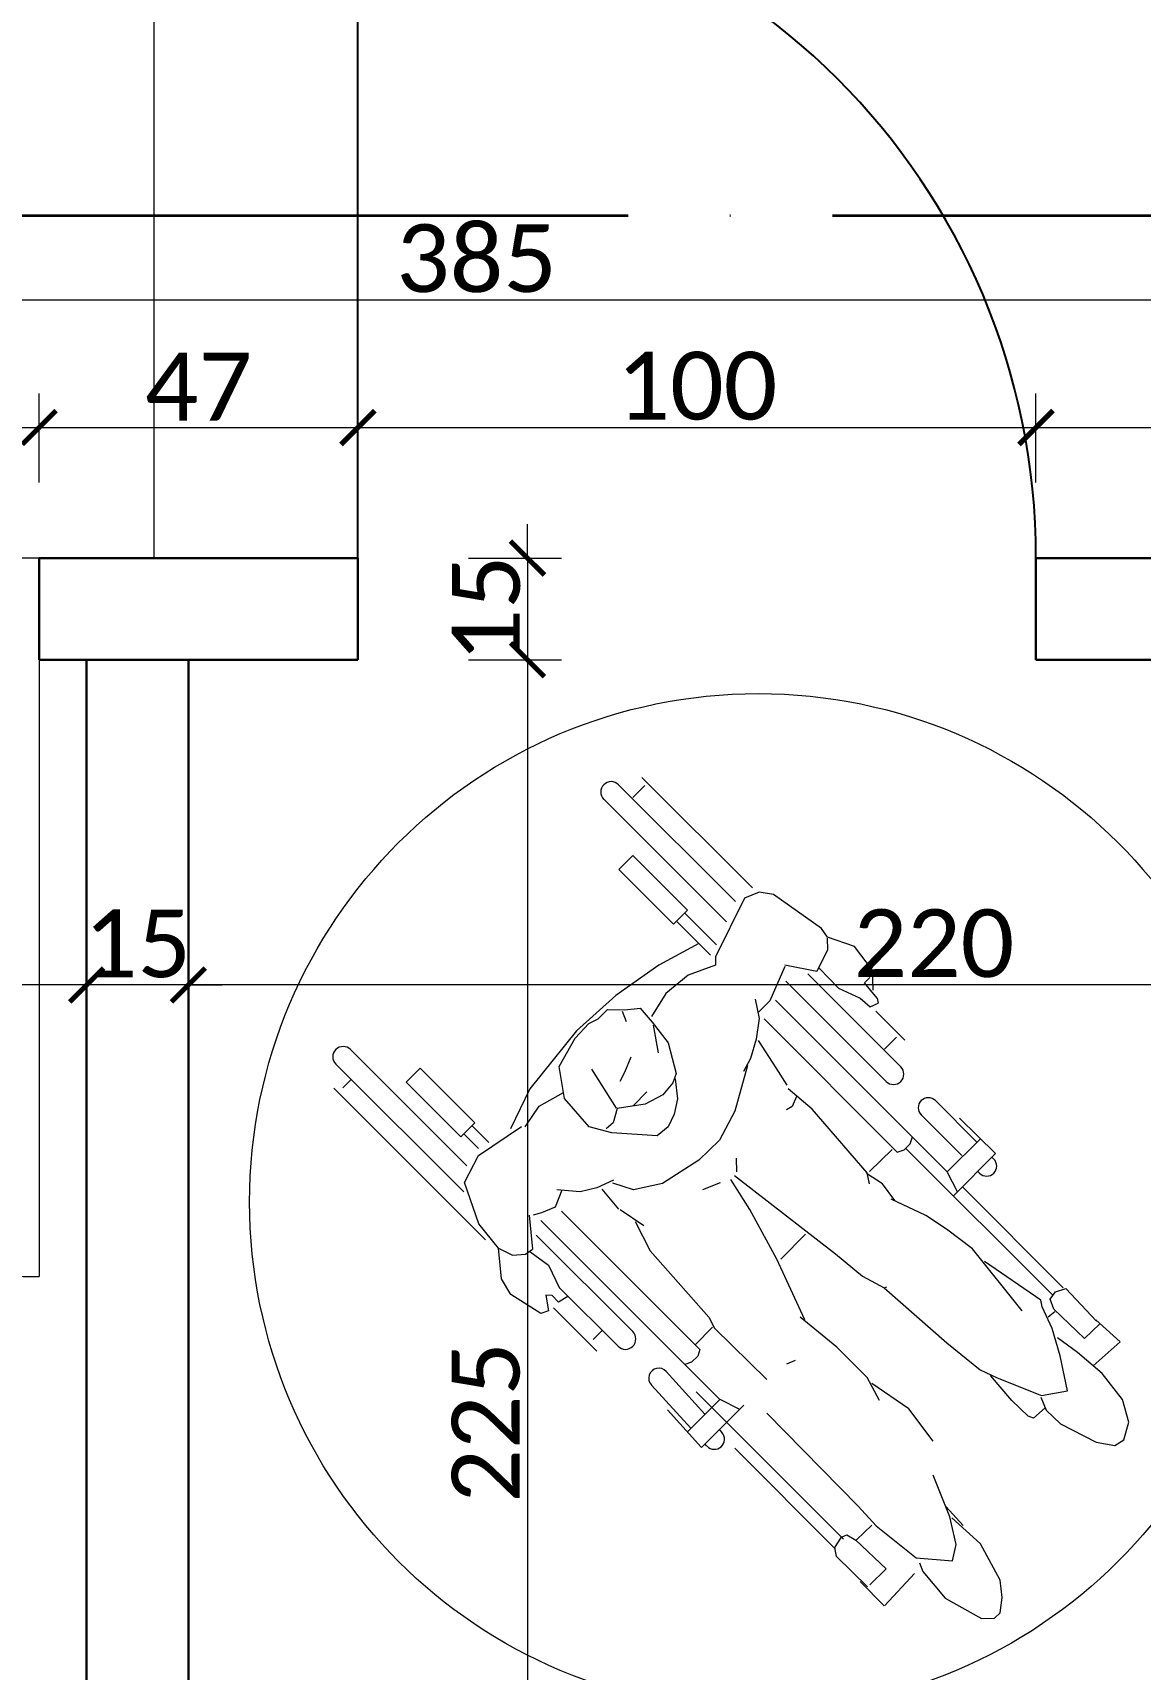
# Model space of a CAD drawing. Header units: centimetres. Extents: x -26724 to 60145, y -23645 to 6771.
# Drawn here: x -18828 to -18664.7, y -2839.2 to -2597.8 of the extents above; entities that cross this region are included whole.
import ezdxf

# ---------------------------------------------------------------- set-up
doc = ezdxf.new("R2010")
doc.units = ezdxf.units.CM
for name, pattern in [('ACAD_ISO04W100', [30, 24, -3, 0, -3]), ('AUSGEZOGEN', [0]), ('PUNKT2_S9', [0.35, 0.15, -0.1, 0, -0.1])]:
    doc.linetypes.add(name, pattern=pattern)
doc.layers.add('3.IZGLED 2', color=7, linetype='Continuous', lineweight=9, true_color=0x4a4a4a)
doc.layers.add('IZGLED 2', color=253, linetype='Continuous', lineweight=9, true_color=0x828282)
for name, color, linetype, lineweight in [('4.KOTE', 88, 'Continuous', 15), ('Moebel', 252, 'PUNKT2_S9', 13), ('vrata', 83, 'Continuous', 18), ('zid', 7, 'Continuous', 40)]:
    doc.layers.add(name, color=color, linetype=linetype, lineweight=lineweight)
doc.styles.get("Standard").update_dxf_attribs({"font": 'calibri.ttf'})
doc.dimstyles.new('ja 1 50', dxfattribs={"dimtxt": 10, "dimasz": 5, "dimexe": 5, "dimexo": 5, "dimgap": 1, "dimtad": 1, "dimdec": 0, "dimtxsty": 'Standard', "dimblk": 'ARCHTICK', "dimcen": 2.5, "dimclrd": 256, "dimclrt": 7, "dimadec": 0, "dimazin": 0, "dimtfac": 1, "dimtdec": 0, "dimtix": 1, "dimtmove": 1, "dimatfit": 3, "dimldrblk": 'ARCHTICK', "dimfxl": 10, "dimfxlon": 1, "dimlwd": 0, "dimlwe": 9, "dimarcsym": 0})

# ---------------------------------------------------------------- blocks, each defined once
blk = doc.blocks.new('_ArchTick')
at = {"color": 0, "linetype": 'ByBlock', "const_width": 0.15}
blk.add_lwpolyline([(-0.5, -0.5), (0.5, 0.5)], dxfattribs=at)
blk = doc.blocks.new('*D2659')
at = {"layer": '4.KOTE', "color": 0, "lineweight": 9, "transparency": 16777216}
for p, q in [((-19851.49, -2772.29), (-19866.49, -2772.29)), ((-19854.88, -2922.3), (-19866.49, -2922.3))]:
    blk.add_line(p, q, dxfattribs=at)
at = {"layer": '4.KOTE', "lineweight": 0, "transparency": 16777216}
blk.add_line((-19861.49, -2772.29), (-19861.49, -2922.3), dxfattribs=at)
at = {"layer": 'Defpoints', "color": 0, "transparency": 16777216}
for p in [(0, -2772.29, 13.5), (-19861.49, -2922.3), (-19849.98, -2922.3, 13.5)]:
    blk.add_point(p, dxfattribs=at)
at = {"layer": '4.KOTE', "lineweight": 0, "transparency": 16777216, "xscale": 5, "yscale": 5, "zscale": 5}
for p, rotation in [((-19861.49, -2772.29), 90), ((-19861.49, -2922.3), 270)]:
    blk.add_blockref('_ArchTick', p, dxfattribs=dict(at, rotation=rotation))
at = {"layer": '4.KOTE', "color": 7, "transparency": 16777216, "insert": (-19867.61, -2847.29), "char_height": 10, "attachment_point": 5, "rotation": 90}
blk.add_mtext('150', dxfattribs=at)
blk = doc.blocks.new('*D2662')
at = {"layer": '4.KOTE', "color": 0, "lineweight": 9, "transparency": 16777216}
for p, q in [((-19656.35, -2602.26), (-19671.35, -2602.26)), ((-19666.35, -2667.26), (-19671.35, -2667.26))]:
    blk.add_line(p, q, dxfattribs=at)
at = {"layer": '4.KOTE', "lineweight": 0, "transparency": 16777216}
blk.add_line((-19666.35, -2602.26), (-19666.35, -2667.26), dxfattribs=at)
at = {"layer": 'Defpoints', "color": 0, "transparency": 16777216}
for p in [(0, -2602.26, 40.5), (-19666.35, -2667.26), (-19666.35, -2667.26)]:
    blk.add_point(p, dxfattribs=at)
at = {"layer": '4.KOTE', "lineweight": 0, "transparency": 16777216, "xscale": 5, "yscale": 5, "zscale": 5}
for p, rotation in [((-19666.35, -2602.26), 90), ((-19666.35, -2667.26), 270)]:
    blk.add_blockref('_ArchTick', p, dxfattribs=dict(at, rotation=rotation))
at = {"layer": '4.KOTE', "color": 7, "transparency": 16777216, "insert": (-19672.47, -2634.76), "char_height": 10, "attachment_point": 5, "rotation": 90}
blk.add_mtext('65', dxfattribs=at)
blk = doc.blocks.new('*D2667')
at = {"layer": '4.KOTE', "color": 0, "lineweight": 9, "transparency": 16777216}
for p, q in [((-18918.07, -2664.11), (-18918.07, -2651)), ((-18827.07, -2664.11), (-18827.07, -2651))]:
    blk.add_line(p, q, dxfattribs=at)
at = {"layer": '4.KOTE', "lineweight": 0, "transparency": 16777216}
blk.add_line((-18918.07, -2656), (-18827.07, -2656), dxfattribs=at)
at = {"layer": 'Defpoints', "color": 0, "transparency": 16777216}
for p in [(-18827.07, -2656), (-18918.07, -2675.26, 13.5), (-18827.07, -2675.26, 13.5)]:
    blk.add_point(p, dxfattribs=at)
at = {"layer": '4.KOTE', "lineweight": 0, "transparency": 16777216, "xscale": 5, "yscale": 5, "zscale": 5, "rotation": 180}
blk.add_blockref('_ArchTick', (-18918.07, -2656), dxfattribs=at)
at = {"layer": '4.KOTE', "lineweight": 0, "transparency": 16777216, "xscale": 5, "yscale": 5, "zscale": 5}
blk.add_blockref('_ArchTick', (-18827.07, -2656), dxfattribs=at)
at = {"layer": '4.KOTE', "color": 7, "transparency": 16777216, "insert": (-18872.57, -2649.88), "char_height": 10, "attachment_point": 5}
blk.add_mtext('91', dxfattribs=at)
blk = doc.blocks.new('*D2668')
at = {"layer": '4.KOTE', "color": 0, "lineweight": 9, "transparency": 16777216}
for p, q in [((-18827.07, -2664.11), (-18827.07, -2651)), ((-18780.07, -2664.11), (-18780.07, -2651))]:
    blk.add_line(p, q, dxfattribs=at)
at = {"layer": '4.KOTE', "lineweight": 0, "transparency": 16777216}
blk.add_line((-18827.07, -2656), (-18780.07, -2656), dxfattribs=at)
at = {"layer": 'Defpoints', "color": 0, "transparency": 16777216}
for p in [(-18780.07, -2656), (-18827.07, -2675.26, 13.5), (-18780.07, -2675.26, 13.5)]:
    blk.add_point(p, dxfattribs=at)
at = {"layer": '4.KOTE', "lineweight": 0, "transparency": 16777216, "xscale": 5, "yscale": 5, "zscale": 5, "rotation": 180}
blk.add_blockref('_ArchTick', (-18827.07, -2656), dxfattribs=at)
at = {"layer": '4.KOTE', "lineweight": 0, "transparency": 16777216, "xscale": 5, "yscale": 5, "zscale": 5}
blk.add_blockref('_ArchTick', (-18780.07, -2656), dxfattribs=at)
at = {"layer": '4.KOTE', "color": 7, "transparency": 16777216, "insert": (-18803.57, -2649.98), "char_height": 10, "attachment_point": 5}
blk.add_mtext('47', dxfattribs=at)
blk = doc.blocks.new('*D2669')
at = {"layer": '4.KOTE', "color": 0, "lineweight": 9, "transparency": 16777216}
for p, q in [((-18780.07, -2664.11), (-18780.07, -2651)), ((-18680.07, -2664.11), (-18680.07, -2651))]:
    blk.add_line(p, q, dxfattribs=at)
at = {"layer": '4.KOTE', "lineweight": 0, "transparency": 16777216}
blk.add_line((-18780.07, -2656), (-18680.07, -2656), dxfattribs=at)
at = {"layer": 'Defpoints', "color": 0, "transparency": 16777216}
for p in [(-18680.07, -2656), (-18780.07, -2675.26, 13.5), (-18680.07, -2675.26, 13.5)]:
    blk.add_point(p, dxfattribs=at)
at = {"layer": '4.KOTE', "lineweight": 0, "transparency": 16777216, "xscale": 5, "yscale": 5, "zscale": 5, "rotation": 180}
blk.add_blockref('_ArchTick', (-18780.07, -2656), dxfattribs=at)
at = {"layer": '4.KOTE', "lineweight": 0, "transparency": 16777216, "xscale": 5, "yscale": 5, "zscale": 5}
blk.add_blockref('_ArchTick', (-18680.07, -2656), dxfattribs=at)
at = {"layer": '4.KOTE', "color": 7, "transparency": 16777216, "insert": (-18730.07, -2649.88), "char_height": 10, "attachment_point": 5}
blk.add_mtext('100', dxfattribs=at)
blk = doc.blocks.new('*D2670')
at = {"layer": '4.KOTE', "color": 0, "lineweight": 9, "transparency": 16777216}
for p, q in [((-18680.07, -2664.11), (-18680.07, -2651)), ((-18570.07, -2664.11), (-18570.07, -2651))]:
    blk.add_line(p, q, dxfattribs=at)
at = {"layer": '4.KOTE', "lineweight": 0, "transparency": 16777216}
blk.add_line((-18680.07, -2656), (-18570.07, -2656), dxfattribs=at)
at = {"layer": 'Defpoints', "color": 0, "transparency": 16777216}
for p in [(-18570.07, -2656), (-18680.07, -2675.26, 13.5), (-18570.07, -2675.26, 13.5)]:
    blk.add_point(p, dxfattribs=at)
at = {"layer": '4.KOTE', "lineweight": 0, "transparency": 16777216, "xscale": 5, "yscale": 5, "zscale": 5, "rotation": 180}
blk.add_blockref('_ArchTick', (-18680.07, -2656), dxfattribs=at)
at = {"layer": '4.KOTE', "lineweight": 0, "transparency": 16777216, "xscale": 5, "yscale": 5, "zscale": 5}
blk.add_blockref('_ArchTick', (-18570.07, -2656), dxfattribs=at)
at = {"layer": '4.KOTE', "color": 7, "transparency": 16777216, "insert": (-18625.07, -2649.88), "char_height": 10, "attachment_point": 5}
blk.add_mtext('110', dxfattribs=at)
blk = doc.blocks.new('*D2671')
at = {"layer": '4.KOTE', "color": 0, "lineweight": 9, "transparency": 16777216}
for p, q in [((-18955.07, -2646.51), (-18955.07, -2632.19)), ((-18570.07, -2646.51), (-18570.07, -2632.19))]:
    blk.add_line(p, q, dxfattribs=at)
at = {"layer": '4.KOTE', "lineweight": 0, "transparency": 16777216}
blk.add_line((-18570.07, -2637.19), (-18955.07, -2637.19), dxfattribs=at)
at = {"layer": 'Defpoints', "color": 0, "transparency": 16777216}
for p in [(-18955.07, -2637.19), (-18955.07, -2675.26, 13.5), (-18570.07, -2675.26, 13.5)]:
    blk.add_point(p, dxfattribs=at)
at = {"layer": '4.KOTE', "lineweight": 0, "transparency": 16777216, "xscale": 5, "yscale": 5, "zscale": 5, "rotation": 180}
blk.add_blockref('_ArchTick', (-18955.07, -2637.19), dxfattribs=at)
at = {"layer": '4.KOTE', "lineweight": 0, "transparency": 16777216, "xscale": 5, "yscale": 5, "zscale": 5}
blk.add_blockref('_ArchTick', (-18570.07, -2637.19), dxfattribs=at)
at = {"layer": '4.KOTE', "color": 7, "transparency": 16777216, "insert": (-18762.57, -2631.07), "char_height": 10, "attachment_point": 5}
blk.add_mtext('385', dxfattribs=at)
blk = doc.blocks.new('*D2673')
at = {"layer": '4.KOTE', "color": 0, "lineweight": 9, "transparency": 16777216}
for p, q in [((-18805.07, -2728.71), (-18805.07, -2743.24)), ((-18585.17, -2728.71), (-18585.17, -2743.24))]:
    blk.add_line(p, q, dxfattribs=at)
at = {"layer": '4.KOTE', "lineweight": 0, "transparency": 16777216}
blk.add_line((-18585.17, -2738.24), (-18805.07, -2738.24), dxfattribs=at)
at = {"layer": 'Defpoints', "color": 0, "transparency": 16777216}
for p in [(-18805.07, -2690.26, 13.5), (-18585.17, -2690.26, 13.5), (-18805.07, -2738.24)]:
    blk.add_point(p, dxfattribs=at)
at = {"layer": '4.KOTE', "lineweight": 0, "transparency": 16777216, "xscale": 5, "yscale": 5, "zscale": 5, "rotation": 180}
blk.add_blockref('_ArchTick', (-18805.07, -2738.24), dxfattribs=at)
at = {"layer": '4.KOTE', "lineweight": 0, "transparency": 16777216, "xscale": 5, "yscale": 5, "zscale": 5}
blk.add_blockref('_ArchTick', (-18585.17, -2738.24), dxfattribs=at)
at = {"layer": '4.KOTE', "color": 7, "transparency": 16777216, "insert": (-18695.12, -2732.12), "char_height": 10, "attachment_point": 5}
blk.add_mtext('220', dxfattribs=at)
blk = doc.blocks.new('*D2674')
at = {"layer": '4.KOTE', "color": 0, "lineweight": 9, "transparency": 16777216}
for p, q in [((-18820.07, -2728.71), (-18820.07, -2743.24)), ((-18805.07, -2728.71), (-18805.07, -2743.24))]:
    blk.add_line(p, q, dxfattribs=at)
at = {"layer": '4.KOTE', "lineweight": 0, "transparency": 16777216}
for p, q in [((-18820.07, -2738.24), (-18825.07, -2738.24)), ((-18805.07, -2738.24), (-18820.07, -2738.24)), ((-18805.07, -2738.24), (-18800.07, -2738.24))]:
    blk.add_line(p, q, dxfattribs=at)
at = {"layer": 'Defpoints', "color": 0, "transparency": 16777216}
for p in [(-18820.07, -2690.26, 13.5), (-18805.07, -2690.26, 13.5), (-18820.07, -2738.24)]:
    blk.add_point(p, dxfattribs=at)
at = {"layer": '4.KOTE', "lineweight": 0, "transparency": 16777216, "xscale": 5, "yscale": 5, "zscale": 5}
blk.add_blockref('_ArchTick', (-18820.07, -2738.24), dxfattribs=at)
at = {"layer": '4.KOTE', "lineweight": 0, "transparency": 16777216, "xscale": 5, "yscale": 5, "zscale": 5, "rotation": 180}
blk.add_blockref('_ArchTick', (-18805.07, -2738.24), dxfattribs=at)
at = {"layer": '4.KOTE', "color": 7, "transparency": 16777216, "insert": (-18812.57, -2732.16), "char_height": 10, "attachment_point": 5}
blk.add_mtext('15', dxfattribs=at)
blk = doc.blocks.new('*D2675')
at = {"layer": '4.KOTE', "color": 0, "lineweight": 9, "transparency": 16777216}
for p, q in [((-18940.07, -2728.71), (-18940.07, -2743.24)), ((-18820.07, -2728.71), (-18820.07, -2743.24))]:
    blk.add_line(p, q, dxfattribs=at)
at = {"layer": '4.KOTE', "lineweight": 0, "transparency": 16777216}
blk.add_line((-18820.07, -2738.24), (-18940.07, -2738.24), dxfattribs=at)
at = {"layer": 'Defpoints', "color": 0, "transparency": 16777216}
for p in [(-18940.07, -2690.26, 13.5), (-18820.07, -2690.26, 13.5), (-18940.07, -2738.24)]:
    blk.add_point(p, dxfattribs=at)
at = {"layer": '4.KOTE', "lineweight": 0, "transparency": 16777216, "xscale": 5, "yscale": 5, "zscale": 5, "rotation": 180}
blk.add_blockref('_ArchTick', (-18940.07, -2738.24), dxfattribs=at)
at = {"layer": '4.KOTE', "lineweight": 0, "transparency": 16777216, "xscale": 5, "yscale": 5, "zscale": 5}
blk.add_blockref('_ArchTick', (-18820.07, -2738.24), dxfattribs=at)
at = {"layer": '4.KOTE', "color": 7, "transparency": 16777216, "insert": (-18880.07, -2732.12), "char_height": 10, "attachment_point": 5}
blk.add_mtext('120', dxfattribs=at)
blk = doc.blocks.new('*D2684')
at = {"layer": '4.KOTE', "lineweight": 0, "transparency": 16777216}
for p, q in [((-18755.06, -2675.26), (-18755.06, -2670.26)), ((-18755.06, -2675.26), (-18755.06, -2690.26)), ((-18755.06, -2690.26), (-18755.06, -2695.26))]:
    blk.add_line(p, q, dxfattribs=at)
at = {"layer": '4.KOTE', "color": 0, "lineweight": 9, "transparency": 16777216}
for p, q in [((-18763.74, -2675.26), (-18750.06, -2675.26)), ((-18763.74, -2690.26), (-18750.06, -2690.26))]:
    blk.add_line(p, q, dxfattribs=at)
at = {"layer": 'Defpoints', "color": 0, "transparency": 16777216}
for p in [(-18780.07, -2675.26, 13.5), (-18780.07, -2690.26, 13.5), (-18755.06, -2690.26)]:
    blk.add_point(p, dxfattribs=at)
at = {"layer": '4.KOTE', "lineweight": 0, "transparency": 16777216, "xscale": 5, "yscale": 5, "zscale": 5}
for p, rotation in [((-18755.06, -2675.26), 270), ((-18755.06, -2690.26), 90)]:
    blk.add_blockref('_ArchTick', p, dxfattribs=dict(at, rotation=rotation))
at = {"layer": '4.KOTE', "color": 7, "transparency": 16777216, "insert": (-18761.14, -2682.76), "char_height": 10, "attachment_point": 5, "rotation": 90}
blk.add_mtext('15', dxfattribs=at)
blk = doc.blocks.new('*D2685')
at = {"layer": '4.KOTE', "color": 0, "lineweight": 9, "transparency": 16777216}
for p, q in [((-18763.74, -2690.26), (-18750.06, -2690.26)), ((-18762.25, -2915.28), (-18750.06, -2915.28))]:
    blk.add_line(p, q, dxfattribs=at)
at = {"layer": '4.KOTE', "lineweight": 0, "transparency": 16777216}
blk.add_line((-18755.06, -2690.26), (-18755.06, -2915.28), dxfattribs=at)
at = {"layer": 'Defpoints', "color": 0, "transparency": 16777216}
for p in [(-18780.07, -2690.26, 13.5), (-18768.91, -2915.28, 13.5), (-18755.06, -2915.28)]:
    blk.add_point(p, dxfattribs=at)
at = {"layer": '4.KOTE', "lineweight": 0, "transparency": 16777216, "xscale": 5, "yscale": 5, "zscale": 5}
for p, rotation in [((-18755.06, -2690.26), 90), ((-18755.06, -2915.28), 270)]:
    blk.add_blockref('_ArchTick', p, dxfattribs=dict(at, rotation=rotation))
at = {"layer": '4.KOTE', "color": 7, "transparency": 16777216, "insert": (-18761.18, -2802.77), "char_height": 10, "attachment_point": 5, "rotation": 90}
blk.add_mtext('225', dxfattribs=at)

msp = doc.modelspace()

# ---------------------------------------------------------------- linework, layer by layer
at = {"layer": '3.IZGLED 2', "ltscale": 12, "elevation": 13.5}
msp.add_lwpolyline([(-18810.18, -2675.26), (-18955.18, -2675.26), (-18955.18, -2820.26), (-19035.18, -2820.26), (-19035.18, -2960.26), (-19220.18, -2960.26), (-19220.18, -2820.26), (-19235.18, -2820.26), (-19235.18, -2927.66), (-19360.18, -2927.67), (-19360.18, -1715.26), (-18810.18, -1715.26), (-18810.18, -2675.26)], dxfattribs=at)
at = {"layer": 'IZGLED 2', "color": 32, "linetype": 'ACAD_ISO04W100', "lineweight": 35, "ltscale": 5}
msp.add_line((-19010.3, -2624.74), (-17833.63, -2624.74), dxfattribs=at)
at = {"layer": 'Moebel', "color": 252, "linetype": 'AUSGEZOGEN', "lineweight": 18, "transparency": 33554687}
for p, q in [((-18724.38, -2725.94, 13.5), (-18741.64, -2708.69, 13.5)), ((-18721.9, -2723.89, 13.5), (-18738.18, -2707.61, 13.5)), ((-18743.79, -2710.85, 13.5), (-18725.7, -2728.94, 13.5)), ((-18737.74, -2708.82, 13.5), (-18739.52, -2710.6, 13.5)), ((-18741.58, -2721.21, 13.5), (-18739.51, -2719.14, 13.5)), ((-18739.51, -2719.14, 13.5), (-18731.44, -2727.2, 13.5)), ((-18733.51, -2729.28, 13.5), (-18741.58, -2721.21, 13.5)), ((-18723.07, -2725.42, 13.5), (-18727.32, -2734.07, 13.5)), ((-18720.88, -2724.54, 13.5), (-18723.07, -2725.42, 13.5)), ((-18718.79, -2724.87, 13.5), (-18720.88, -2724.54, 13.5)), ((-18711.69, -2729.92, 13.5), (-18718.79, -2724.87, 13.5)), ((-18731.44, -2727.2, 13.5), (-18733.51, -2729.28, 13.5)), ((-18731.86, -2727.63, 13.5), (-18727.17, -2732.32, 13.5)), ((-18733.02, -2728.89, 13.5), (-18728.07, -2733.84, 13.5)), ((-18710.81, -2731.2, 13.5), (-18711.69, -2729.92, 13.5)), ((-18729.79, -2732.11, 13.5), (-18735.68, -2735.33, 13.5)), ((-18710.86, -2731.35, 13.5), (-18710.83, -2733.07, 13.5)), ((-18706.83, -2732.56, 13.5), (-18710.81, -2731.2, 13.5)), ((-18704.2, -2736.06, 13.5), (-18706.83, -2732.56, 13.5)), ((-18735.68, -2735.33, 13.5), (-18742.03, -2739.79, 13.5)), ((-18727.35, -2735.31, 13.5), (-18731.34, -2736.81, 13.5)), ((-18727.32, -2734.07, 13.5), (-18727.35, -2735.31, 13.5)), ((-18712.37, -2736.24, 13.5), (-18717.13, -2735.31, 13.5)), ((-18710.83, -2733.07, 13.5), (-18712.37, -2736.24, 13.5)), ((-18731.34, -2736.81, 13.5), (-18734.68, -2739.49, 13.5)), ((-18717.1, -2735.53, 13.5), (-18719.33, -2740.58, 13.5)), ((-18716.95, -2737.69, 13.5), (-18702.17, -2752.47, 13.5)), ((-18700.02, -2750.31, 13.5), (-18713.74, -2736.59, 13.5)), ((-18712.05, -2735.77, 13.5), (-18709.19, -2738.73, 13.5)), ((-18705.35, -2737.92, 13.5), (-18704.59, -2737.12, 13.5)), ((-18704.06, -2738.98, 13.5), (-18704.2, -2736.06, 13.5)), ((-18742.03, -2739.79, 13.5), (-18747.84, -2744.99, 13.5)), ((-18734.68, -2739.49, 13.5), (-18736.75, -2742.88, 13.5)), ((-18709.19, -2738.73, 13.5), (-18706.02, -2740.2, 13.5)), ((-18703.48, -2740.2, 13.5), (-18705.35, -2737.92, 13.5)), ((-18744.65, -2743.22, 13.5), (-18743.24, -2741.86, 13.5)), ((-18743.24, -2741.86, 13.5), (-18740.71, -2741.91, 13.5)), ((-18741.1, -2742.09, 13.5), (-18740.49, -2743.62, 13.5)), ((-18740.71, -2741.91, 13.5), (-18738.46, -2741.68, 13.5)), ((-18738.46, -2741.68, 13.5), (-18736.67, -2743.71, 13.5)), ((-18721.49, -2740.33, 13.5), (-18720.91, -2743.16, 13.5)), ((-18719.33, -2740.58, 13.5), (-18720.99, -2742.23, 13.5)), ((-18693.15, -2765.81, 13.5), (-18718.48, -2740.48, 13.5)), ((-18706.02, -2740.2, 13.5), (-18704.53, -2741.48, 13.5)), ((-18704.53, -2741.48, 13.5), (-18703.36, -2740.92, 13.5)), ((-18699.4, -2746.39, 13.5), (-18703.67, -2742.12, 13.5)), ((-18703.48, -2740.2, 13.5), (-18703.36, -2740.92, 13.5)), ((-18747.84, -2744.99, 13.5), (-18754.73, -2753.55, 13.5)), ((-18748.04, -2746.09, 13.5), (-18746.01, -2743.94, 13.5)), ((-18746.01, -2743.94, 13.5), (-18744.65, -2743.22, 13.5)), ((-18736.67, -2743.71, 13.5), (-18734.3, -2746.76, 13.5)), ((-18735.73, -2748.23, 13.5), (-18736.47, -2744.18, 13.5)), ((-18720.91, -2743.16, 13.5), (-18721.36, -2746.22, 13.5)), ((-18720.17, -2743.23, 13.5), (-18700.53, -2762.88, 13.5)), ((-18750.41, -2750.28, 13.5), (-18748.04, -2746.09, 13.5)), ((-18734.3, -2746.76, 13.5), (-18733.14, -2751.31, 13.5)), ((-18721.36, -2746.22, 13.5), (-18722.15, -2749.1, 13.5)), ((-18718.38, -2750.45, 13.5), (-18720.98, -2746.41, 13.5)), ((-18700.63, -2745.92, 13.5), (-18702.41, -2747.7, 13.5)), ((-18764, -2764.92, 13.5), (-18781.16, -2747.76, 13.5)), ((-18739.84, -2748.91, 13.5), (-18740.74, -2751.14, 13.5)), ((-18722.15, -2749.1, 13.5), (-18723.18, -2750.99, 13.5)), ((-18783.32, -2749.92, 13.5), (-18764.47, -2768.77, 13.5)), ((-18782.29, -2753.41, 13.5), (-18781.12, -2752.23, 13.5)), ((-18772.95, -2752.58, 13.5), (-18770.88, -2750.5, 13.5)), ((-18770.88, -2750.5, 13.5), (-18762.81, -2758.57, 13.5)), ((-18749.59, -2755, 13.5), (-18750.41, -2750.28, 13.5)), ((-18741.94, -2756.42, 13.5), (-18745.59, -2750.64, 13.5)), ((-18740.74, -2751.14, 13.5), (-18741.46, -2752.46, 13.5)), ((-18733.14, -2751.31, 13.5), (-18733.63, -2752.65, 13.5)), ((-18733.3, -2752.09, 13.5), (-18732.94, -2755.01, 13.5)), ((-18722.61, -2750.1, 13.5), (-18724.47, -2756.83, 13.5)), ((-18716.78, -2753.02, 13.5), (-18718.38, -2750.45, 13.5)), ((-18761.25, -2775.84, 13.5), (-18783.62, -2753.48, 13.5)), ((-18764.88, -2760.64, 13.5), (-18772.95, -2752.58, 13.5)), ((-18754.73, -2753.55, 13.5), (-18757.57, -2759.45, 13.5)), ((-18753.34, -2756.11, 13.5), (-18749.75, -2754.1, 13.5)), ((-18737.44, -2754.01, 13.5), (-18739.41, -2756.01, 13.5)), ((-18735.12, -2754.42, 13.5), (-18737.69, -2755.81, 13.5)), ((-18733.63, -2752.65, 13.5), (-18735.12, -2754.42, 13.5)), ((-18713.06, -2756.54, 13.5), (-18716.62, -2753.57, 13.5)), ((-18755.38, -2759.16, 13.5), (-18753.34, -2756.11, 13.5)), ((-18745.98, -2759.14, 13.5), (-18749.59, -2755, 13.5)), ((-18741.84, -2756.44, 13.5), (-18742.4, -2758.59, 13.5)), ((-18737.69, -2755.81, 13.5), (-18741.84, -2756.44, 13.5)), ((-18732.94, -2755.01, 13.5), (-18733.45, -2757.28, 13.5)), ((-18724.47, -2756.83, 13.5), (-18726.74, -2761.13, 13.5)), ((-18716.03, -2756.18, 13.5), (-18716.87, -2756.64, 13.5)), ((-18715.4, -2754.68, 13.5), (-18716.03, -2756.18, 13.5)), ((-18704.97, -2765.96, 13.5), (-18713.06, -2756.54, 13.5)), ((-18688.77, -2761.44, 13.5), (-18694.91, -2755.3, 13.5)), ((-18762.81, -2758.57, 13.5), (-18764.88, -2760.64, 13.5)), ((-18763.23, -2759, 13.5), (-18760.76, -2761.47, 13.5)), ((-18762.29, -2763.41, 13.5), (-18755.94, -2759.1, 13.5)), ((-18742.6, -2760.04, 13.5), (-18745.98, -2759.14, 13.5)), ((-18742.4, -2758.59, 13.5), (-18743.47, -2759.47, 13.5)), ((-18734.3, -2759.15, 13.5), (-18735.95, -2760.5, 13.5)), ((-18733.45, -2757.28, 13.5), (-18734.3, -2759.15, 13.5)), ((-18697.01, -2757.39, 13.5), (-18691.01, -2763.4, 13.5)), ((-18686.03, -2763.12, 13.5), (-18691.37, -2757.87, 13.5)), ((-18764.39, -2760.25, 13.5), (-18762.28, -2762.36, 13.5)), ((-18735.95, -2760.5, 13.5), (-18742.6, -2760.04, 13.5)), ((-18726.74, -2761.13, 13.5), (-18729.8, -2764.06, 13.5)), ((-18699.53, -2762.57, 13.5), (-18698.61, -2761.65, 13.5)), ((-18698.61, -2761.65, 13.5), (-18698.3, -2760.66, 13.5)), ((-18693.15, -2765.81, 13.5), (-18688.26, -2760.93, 13.5)), ((-18764.37, -2767.37, 13.5), (-18762.29, -2763.41, 13.5)), ((-18729.8, -2764.06, 13.5), (-18735.13, -2767.53, 13.5)), ((-18724.21, -2765.78, 13.5), (-18724.23, -2763.79, 13.5)), ((-18701.27, -2762.5, 13.5), (-18704.63, -2765.77, 13.5)), ((-18700.53, -2762.88, 13.5), (-18699.53, -2762.57, 13.5)), ((-18699.25, -2762.36, 13.5), (-18677.54, -2784.07, 13.5)), ((-18692.28, -2769.37, 13.5), (-18686.03, -2763.12, 13.5)), ((-18686.29, -2763.91, 13.5), (-18686.58, -2763.63, 13.5)), ((-18724.54, -2766.35, 13.5), (-18709.64, -2777.9, 13.5)), ((-18702.73, -2767.56, 13.5), (-18705.05, -2766.03, 13.5)), ((-18704.62, -2767.59, 13.5), (-18704.97, -2765.96, 13.5)), ((-18693.15, -2765.85, 13.5), (-18691.71, -2768.72, 13.5)), ((-18688.58, -2765.82, 13.5), (-18688.39, -2766.01, 13.5)), ((-18762.23, -2773.47, 13.5), (-18764.37, -2767.37, 13.5)), ((-18749.99, -2768.49, 13.5), (-18750.98, -2771, 13.5)), ((-18747.28, -2768.73, 13.5), (-18750.72, -2768.48, 13.5)), ((-18744.81, -2768.14, 13.5), (-18747.28, -2768.73, 13.5)), ((-18742.36, -2767.01, 13.5), (-18744.81, -2768.14, 13.5)), ((-18744.12, -2768.34, 13.5), (-18741.65, -2771.29, 13.5)), ((-18739.42, -2768.44, 13.5), (-18742.47, -2767.47, 13.5)), ((-18735.13, -2767.53, 13.5), (-18739.42, -2768.44, 13.5)), ((-18729.18, -2768.41, 13.5), (-18726.62, -2767.39, 13.5)), ((-18722.26, -2771.36, 13.5), (-18725.06, -2766.95, 13.5)), ((-18700.88, -2770.03, 13.5), (-18702.73, -2767.56, 13.5)), ((-18676.04, -2782.9, 13.5), (-18690.92, -2768.01, 13.5)), ((-18750.98, -2771, 13.5), (-18752.99, -2771.86, 13.5)), ((-18741.37, -2771.37, 13.5), (-18737.91, -2773.73, 13.5)), ((-18718.29, -2778.69, 13.5), (-18722.26, -2771.36, 13.5)), ((-18696.3, -2772.22, 13.5), (-18701.41, -2769.84, 13.5)), ((-18759.34, -2777.07, 13.5), (-18762.23, -2773.47, 13.5)), ((-18754.81, -2772.19, 13.5), (-18754.3, -2777.23, 13.5)), ((-18752.99, -2771.86, 13.5), (-18754.24, -2772.2, 13.5)), ((-18726.7, -2799.37, 13.5), (-18753.09, -2772.98, 13.5)), ((-18750.02, -2771.6, 13.5), (-18729.63, -2791.99, 13.5)), ((-18739.16, -2773.11, 13.5), (-18736.98, -2777.44, 13.5)), ((-18693.27, -2774.28, 13.5), (-18696.3, -2772.22, 13.5)), ((-18739.54, -2789.38, 13.5), (-18753.77, -2775.15, 13.5)), ((-18714.04, -2774.98, 13.5), (-18717.72, -2778.7, 13.5)), ((-18689.45, -2777.16, 13.5), (-18693.27, -2774.28, 13.5)), ((-18758.89, -2781.61, 13.5), (-18759.34, -2777.07, 13.5)), ((-18759.34, -2777.07, 13.5), (-18757.29, -2778.1, 13.5)), ((-18757.29, -2778.1, 13.5), (-18755.34, -2777.94, 13.5)), ((-18755.34, -2777.94, 13.5), (-18754.3, -2777.23, 13.5)), ((-18754.71, -2777.55, 13.5), (-18751.97, -2779.59, 13.5)), ((-18736.98, -2777.44, 13.5), (-18728.33, -2787.23, 13.5)), ((-18714.18, -2787.66, 13.5), (-18718.29, -2778.69, 13.5)), ((-18709.64, -2777.9, 13.5), (-18705.65, -2781.17, 13.5)), ((-18682.13, -2786.3, 13.5), (-18689.45, -2777.16, 13.5)), ((-18751.97, -2779.59, 13.5), (-18750.32, -2782.97, 13.5)), ((-18705.65, -2781.17, 13.5), (-18702.44, -2782.9, 13.5)), ((-18679.38, -2784.73, 13.5), (-18687.68, -2779.01, 13.5)), ((-18757.53, -2783.91, 13.5), (-18758.89, -2781.61, 13.5)), ((-18750.37, -2782.86, 13.5), (-18741.7, -2791.54, 13.5)), ((-18702.44, -2782.9, 13.5), (-18702.05, -2782.79, 13.5)), ((-18702.44, -2782.9, 13.5), (-18693.2, -2791.01, 13.5)), ((-18677.96, -2784.58, 13.5), (-18677.21, -2783.51, 13.5)), ((-18677.21, -2783.51, 13.5), (-18675.69, -2782.99, 13.5)), ((-18675.69, -2782.99, 13.5), (-18671.17, -2787.82, 13.5)), ((-18753.11, -2786.7, 13.5), (-18757.53, -2783.91, 13.5)), ((-18751.44, -2784.05, 13.5), (-18752.35, -2784, 13.5)), ((-18752.35, -2784, 13.5), (-18751.94, -2786.29, 13.5)), ((-18750.51, -2785.02, 13.5), (-18751.44, -2784.05, 13.5)), ((-18744.84, -2792.26, 13.5), (-18751.22, -2785.87, 13.5)), ((-18749.09, -2784.17, 13.5), (-18750.51, -2785.02, 13.5)), ((-18679.15, -2785.72, 13.5), (-18679.38, -2784.73, 13.5)), ((-18677.69, -2788.93, 13.5), (-18679.15, -2785.72, 13.5)), ((-18677.42, -2786.04, 13.5), (-18677.96, -2784.58, 13.5)), ((-18672.9, -2790.41, 13.5), (-18677.42, -2786.04, 13.5)), ((-18751.94, -2786.29, 13.5), (-18753.11, -2786.7, 13.5)), ((-18728.33, -2787.23, 13.5), (-18727.46, -2788.88, 13.5)), ((-18709.43, -2791.66, 13.5), (-18714.86, -2787.23, 13.5)), ((-18678.27, -2787.21, 13.5), (-18677.27, -2786.4, 13.5)), ((-18672.9, -2790.41, 13.5), (-18670.64, -2788.23, 13.5)), ((-18671.24, -2787.65, 13.5), (-18667.68, -2790.88, 13.5)), ((-18743.98, -2789.14, 13.5), (-18745.35, -2790.52, 13.5)), ((-18727.8, -2788.73, 13.5), (-18730.32, -2791.31, 13.5)), ((-18727.46, -2788.88, 13.5), (-18719.74, -2796.42, 13.5)), ((-18676.49, -2792.94, 13.5), (-18677.69, -2788.93, 13.5)), ((-18673.97, -2792.45, 13.5), (-18676.9, -2790.29, 13.5)), ((-18667.68, -2790.88, 13.5), (-18671.65, -2794.4, 13.5)), ((-18729.94, -2792.98, 13.5), (-18730.87, -2793.9, 13.5)), ((-18729.63, -2791.99, 13.5), (-18729.94, -2792.98, 13.5)), ((-18704.98, -2796.12, 13.5), (-18709.43, -2791.66, 13.5)), ((-18693.2, -2791.01, 13.5), (-18688.3, -2795.03, 13.5)), ((-18675.44, -2798.11, 13.5), (-18676.49, -2792.94, 13.5)), ((-18670.32, -2795.53, 13.5), (-18673.97, -2792.45, 13.5)), ((-18734.6, -2795.25, 13.5), (-18728.89, -2801.53, 13.5)), ((-18730.87, -2793.9, 13.5), (-18731.86, -2794.21, 13.5)), ((-18716.8, -2794.11, 13.5), (-18715.52, -2793.59, 13.5)), ((-18688.3, -2795.03, 13.5), (-18685.79, -2796.17, 13.5)), ((-18667.33, -2799.4, 13.5), (-18670.32, -2795.53, 13.5)), ((-18730.97, -2803.64, 13.5), (-18736.79, -2797.25, 13.5)), ((-18703.15, -2799.55, 13.5), (-18704.98, -2796.12, 13.5)), ((-18698.84, -2800.78, 13.5), (-18704.3, -2797.02, 13.5)), ((-18683.62, -2799.55, 13.5), (-18686.78, -2795.87, 13.5)), ((-18685.79, -2796.17, 13.5), (-18679.25, -2798.81, 13.5)), ((-18679.25, -2798.81, 13.5), (-18675.44, -2798.11, 13.5)), ((-18726.7, -2799.37, 13.5), (-18731.48, -2804.15, 13.5)), ((-18730.16, -2798.26, 13.5), (-18708.44, -2819.98, 13.5)), ((-18723.15, -2800.23, 13.5), (-18729.39, -2806.48, 13.5)), ((-18726.67, -2799.36, 13.5), (-18723.79, -2800.8, 13.5)), ((-18681.24, -2801.86, 13.5), (-18683.62, -2799.55, 13.5)), ((-18679.35, -2799.03, 13.5), (-18678.58, -2800.96, 13.5)), ((-18666.39, -2802.75, 13.5), (-18667.33, -2799.4, 13.5)), ((-18729.39, -2806.48, 13.5), (-18734.39, -2800.91, 13.5)), ((-18719.74, -2801.42, 13.5), (-18706.3, -2815.11, 13.5)), ((-18695.23, -2805.55, 13.5), (-18698.84, -2800.78, 13.5)), ((-18680.42, -2802.16, 13.5), (-18681.24, -2801.86, 13.5)), ((-18678.71, -2800.64, 13.5), (-18680.42, -2802.16, 13.5)), ((-18678.58, -2800.96, 13.5), (-18676.45, -2802.97, 13.5)), ((-18667.1, -2805.35, 13.5), (-18666.39, -2802.75, 13.5)), ((-18726.76, -2803.85, 13.5), (-18726.4, -2804.26, 13.5)), ((-18676.45, -2802.97, 13.5), (-18671.18, -2805.68, 13.5)), ((-18668.46, -2806.15, 13.5), (-18667.1, -2805.35, 13.5)), ((-18728.59, -2806.26, 13.5), (-18728.86, -2805.96, 13.5)), ((-18709.62, -2821.48, 13.5), (-18724.5, -2806.59, 13.5)), ((-18671.18, -2805.68, 13.5), (-18668.46, -2806.15, 13.5)), ((-18692.76, -2816.68, 13.5), (-18695.23, -2810.55, 13.5)), ((-18706.3, -2815.11, 13.5), (-18703.65, -2818.04, 13.5)), ((-18690.82, -2817.98, 13.5), (-18693.38, -2815.16, 13.5)), ((-18691.84, -2820.76, 13.5), (-18692.76, -2816.68, 13.5)), ((-18688.24, -2820.66, 13.5), (-18692.47, -2816.83, 13.5)), ((-18709.74, -2821.21, 13.5), (-18708.77, -2819.72, 13.5)), ((-18708.67, -2819.66, 13.5), (-18707.95, -2819.34, 13.5)), ((-18707.95, -2819.34, 13.5), (-18706.62, -2820.16, 13.5)), ((-18706.53, -2820.07, 13.5), (-18704.29, -2817.95, 13.5)), ((-18703.65, -2818.04, 13.5), (-18697.73, -2822.77, 13.5)), ((-18709.47, -2822.57, 13.5), (-18709.74, -2821.21, 13.5)), ((-18702.15, -2824.35, 13.5), (-18706.62, -2820.16, 13.5)), ((-18692.36, -2823.18, 13.5), (-18691.84, -2820.76, 13.5)), ((-18685.36, -2826.05, 13.5), (-18688.24, -2820.66, 13.5)), ((-18704.92, -2827, 13.5), (-18709.47, -2822.57, 13.5)), ((-18702.15, -2824.35, 13.5), (-18704.59, -2826.75, 13.5)), ((-18697.73, -2822.77, 13.5), (-18692.36, -2823.18, 13.5)), ((-18697.25, -2823.46, 13.5), (-18696.74, -2824.74, 13.5)), ((-18702.47, -2829.85, 13.5), (-18705.98, -2826.24, 13.5)), ((-18702.38, -2829.78, 13.5), (-18698.01, -2825.04, 13.5)), ((-18696.74, -2824.74, 13.5), (-18693.46, -2828.69, 13.5)), ((-18685.06, -2828.59, 13.5), (-18685.36, -2826.05, 13.5)), ((-18693.46, -2828.69, 13.5), (-18688.1, -2831.7, 13.5)), ((-18685.37, -2830.88, 13.5), (-18685.06, -2828.59, 13.5)), ((-18688.1, -2831.7, 13.5), (-18686.21, -2831.67, 13.5)), ((-18686.21, -2831.67, 13.5), (-18685.37, -2830.88, 13.5))]:
    msp.add_line(p, q, dxfattribs=at)
msp.add_circle((-18721.03, -2770.26, 13.5), 75, dxfattribs=at)
for centre, radius, start, end in [((-18742.72, -2709.77, 13.5), 1.53, 44.9995, 224.9995), ((-18782.24, -2748.84, 13.5), 1.53, 44.9995, 224.9995), ((-18701.09, -2751.39, 13.5), 1.53, 224.9995, 44.9995), ((-18695.96, -2756.35, 13.5), 1.48, 44.9995, 224.9995), ((-18687.34, -2764.96, 13.5), 1.48, 224.9995, 44.9995), ((-18740.62, -2790.46, 13.5), 1.53, 224.9995, 44.9995), ((-18735.7, -2796.25, 13.5), 1.48, 42.3367, 222.3367), ((-18727.49, -2805.26, 13.5), 1.48, 222.3367, 42.3367)]:
    msp.add_arc(centre, radius, start, end, dxfattribs=at)
at = {"layer": 'vrata', "lineweight": 25, "ltscale": 12}
msp.add_line((-18780.07, -2675.26, 13.5), (-18780.07, -2575.26, 13.5), dxfattribs=at)
at = {"layer": 'vrata'}
msp.add_line((-18827.07, -2690.26, 13.5), (-18827.07, -2781.26, 13.5), dxfattribs=at)
at = {"layer": 'vrata', "lineweight": 25, "ltscale": 12}
msp.add_arc((-18780.07, -2675.26, 13.5), 100, 0, 90, dxfattribs=at)
at = {"layer": 'vrata'}
msp.add_arc((-18827.07, -2690.26, 13.5), 91, 180, 270, dxfattribs=at)
at = {"layer": 'zid', "lineweight": 30}
for p, q in [((-18780.07, -2675.26, 13.5), (-18827.07, -2675.26, 13.5)), ((-18827.07, -2690.26, 13.5), (-18827.07, -2675.26, 13.5)), ((-18780.07, -2690.26, 13.5), (-18780.07, -2675.26, 13.5)), ((-18680.07, -2690.26, 13.5), (-18680.07, -2675.26, 13.5)), ((-18780.07, -2690.26, 13.5), (-18827.07, -2690.26, 13.5)), ((-18820.07, -2690.26, 13.5), (-18820.07, -2940.26, 13.5)), ((-18805.07, -2690.26, 13.5), (-18805.07, -2915.28, 13.5)), ((-18585.17, -2690.26, 13.5), (-18680.07, -2690.26, 13.5))]:
    msp.add_line(p, q, dxfattribs=at)
at = {"layer": 'zid', "lineweight": 30, "elevation": 13.5}
msp.add_lwpolyline([(-18570.07, -2675.26), (-18680.07, -2675.26)], dxfattribs=at)

# ---------------------------------------------------------------- dimensions: what is measured, and where the dimension line sits
at = {"layer": '4.KOTE'}
for base, p1, p2, picture, middle in [((-19666.35, -2667.26), (0, -2602.26, 40.5), (-19666.35, -2667.26), '*D2662', (-19672.47, -2634.76)), ((-18755.06, -2690.26), (-18780.07, -2675.26, 13.5), (-18780.07, -2690.26, 13.5), '*D2684', (-18761.14, -2682.76)), ((-18755.06, -2915.28), (-18780.07, -2690.26, 13.5), (-18768.91, -2915.28, 13.5), '*D2685', (-18761.18, -2802.77)), ((-19861.49, -2922.3), (0, -2772.29, 13.5), (-19849.98, -2922.3, 13.5), '*D2659', (-19867.61, -2847.29))]:
    dim = msp.add_linear_dim(base=base, p1=p1, p2=p2, angle=90, dimstyle='ja 1 50', dxfattribs=at)
    dim.commit()
    dim.dimension.update_dxf_attribs({"geometry": picture, "text_midpoint": middle})
for base, p1, p2, picture, middle in [((-18955.07, -2637.19), (-18570.07, -2675.26, 13.5), (-18955.07, -2675.26, 13.5), '*D2671', (-18762.57, -2631.07)), ((-18827.07, -2656), (-18918.07, -2675.26, 13.5), (-18827.07, -2675.26, 13.5), '*D2667', (-18872.57, -2649.88)), ((-18780.07, -2656), (-18827.07, -2675.26, 13.5), (-18780.07, -2675.26, 13.5), '*D2668', (-18803.57, -2649.98)), ((-18680.07, -2656), (-18780.07, -2675.26, 13.5), (-18680.07, -2675.26, 13.5), '*D2669', (-18730.07, -2649.88)), ((-18570.07, -2656), (-18680.07, -2675.26, 13.5), (-18570.07, -2675.26, 13.5), '*D2670', (-18625.07, -2649.88)), ((-18940.07, -2738.24), (-18820.07, -2690.26, 13.5), (-18940.07, -2690.26, 13.5), '*D2675', (-18880.07, -2732.12)), ((-18820.07, -2738.24), (-18805.07, -2690.26, 13.5), (-18820.07, -2690.26, 13.5), '*D2674', (-18812.57, -2732.16)), ((-18805.07, -2738.24), (-18585.17, -2690.26, 13.5), (-18805.07, -2690.26, 13.5), '*D2673', (-18695.12, -2732.12))]:
    dim = msp.add_linear_dim(base=base, p1=p1, p2=p2, dimstyle='ja 1 50', dxfattribs=at)
    dim.commit()
    dim.dimension.update_dxf_attribs({"geometry": picture, "text_midpoint": middle})

doc.saveas('drawing.dxf')
